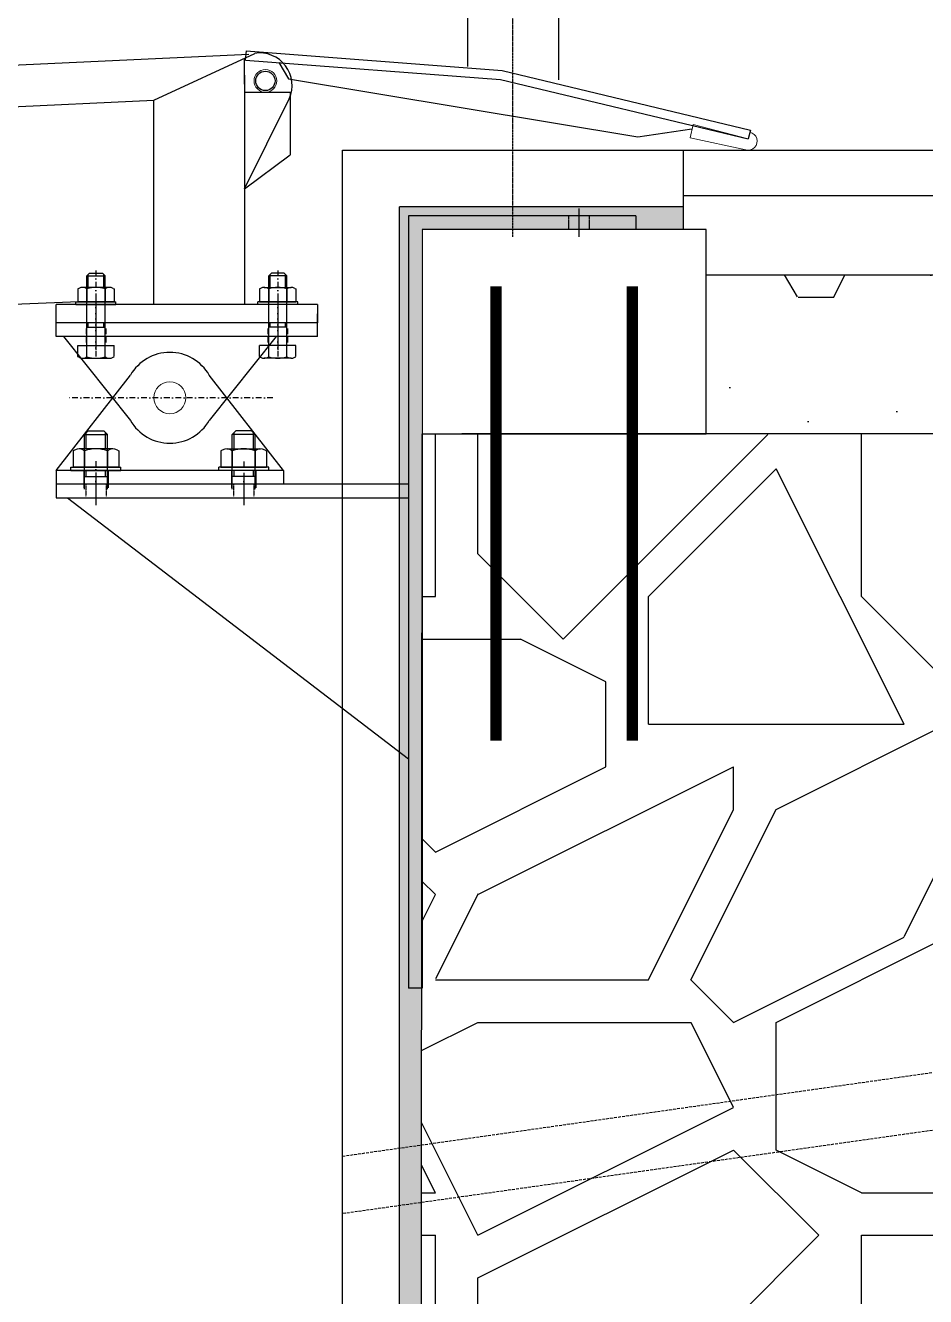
# Model space of a CAD drawing. Extents: x 1332 to 175445, y 256143 to 386027.
# Drawn here: x 158224 to 159016, y 381790 to 382909 of the extents above; entities that cross this region are included whole.
import ezdxf

# ---------------------------------------------------------------- set-up
doc = ezdxf.new("R2010")
doc.units = 0
doc.header["$LTSCALE"] = 10
doc.header["$MEASUREMENT"] = 0
for name, pattern in [('ACAD_ISO02W100', [15, 12, -3]), ('DASH', [0.35, 0.25, -0.1]), ('DASHDOT', [1, 0.5, -0.25, 0, -0.25]), ('DASHED', [0.75, 0.5, -0.25]), ('DOTE', [2.4200000000000004, 2, -0.2, 0.02, -0.2])]:
    doc.linetypes.add(name, pattern=pattern)
for name, color, linetype in [('-HD-轮廓线', 4, 'Continuous'), ('00-Palm-道路中线', 1, 'DOTE'), ('00-Ped..Face', 4, 'Continuous'), ('00-Ped..Section', 5, 'Continuous'), ('00-园建', 4, 'Continuous'), ('00-填充', 8, 'Continuous'), ('00-结构边线', 5, 'Continuous'), ('4', 4, 'Continuous'), ('S-4-铺装填充', 8, 'Continuous'), ('地板', 15, 'Continuous')]:
    doc.layers.add(name, color=color, linetype=linetype)
doc.layers.add('方通', color=4, linetype='Continuous', lineweight=30)
doc.layers.add('标注', color=3, linetype='Continuous', lineweight=13)
pattern_1 = [(0, (23662.74723158083, 15439.8653619026), (300, 600), [0, -600]), (0, (23311.74723158083, 15358.8653619026), (300, 600), [0, -600]), (0, (23506.74723158083, 15352.8653619026), (300, 600), [0, -600]), (0, (23719.74723158083, 15529.8653619026), (300, 600), [0, -600]), (0, (23470.74723158083, 15322.8653619026), (300, 600), [0, -600]), (0, (23779.74723158083, 15907.8653619026), (300, 600), [0, -600]), (0, (23596.74723158083, 15859.8653619026), (300, 600), [0, -600]), (0, (23692.74723158083, 15784.8653619026), (300, 600), [0, -600]), (0, (23203.74723158083, 15772.8653619026), (300, 600), [0, -600]), (0, (23497.74723158083, 15745.8653619026), (300, 600), [0, -600]), (0, (23383.74723158083, 15592.8653619026), (300, 600), [0, -600]), (0, (23389.74723158083, 15367.8653619026), (300, 600), [0, -600]), (0, (23614.74723158083, 15343.8653619026), (300, 600), [0, -600]), (0, (23779.74723158083, 15607.8653619026), (300, 600), [0, -600]), (0, (23218.74723158083, 15514.8653619026), (300, 600), [0, -600]), (0, (23269.74723158083, 15616.8653619026), (300, 600), [0, -600]), (0, (23503.74723158083, 15574.8653619026), (300, 600), [0, -600]), (0, (23419.74723158083, 15487.8653619026), (300, 600), [0, -600]), (0, (23371.74723158083, 15685.8653619026), (300, 600), [0, -600]), (0, (23446.74723158083, 15910.8653619026), (300, 600), [0, -600]), (0, (23242.74723158083, 15388.8653619026), (300, 600), [0, -600]), (0, (23572.74723158083, 15787.8653619026), (300, 600), [0, -600]), (0, (23293.74723158083, 15796.8653619026), (300, 600), [0, -600]), (0, (23245.74723158083, 15874.8653619026), (300, 600), [0, -600]), (130.601294, (23742.89008958083, 15720.0082179026), (-1499.999983430985, 1800.000007869767), [26.341554, -11037.111]), (18.4349488, (23700.03294758083, 15731.4367899026), (1499.99999446807, 599.9999955732223), [27.10524, -3767.6279]), (90, (23700.03294758083, 15705.7225059026), (300.0000000000001, 600), [25.714284, -1174.28565]), (161.565051, (23725.74723158083, 15697.1510739026), (-1500.000007552608, 599.9999552724113), [27.10524, -3767.6279]), (53.1301023, (23725.74723158083, 15697.1510739026), (300.0000005671201, 599.9999997164399), [28.57143, -2971.4285]), (135, (23748.60437558084, 15391.4368419026), (-300.0000362661431, 599.9999593952012), [24.24366, -1672.8126]), (45, (23714.31865958083, 15391.4368419026), (299.999998082377, 599.9999975789675), [24.24366, -1672.8126]), (135, (23731.46151758083, 15374.2939419026), (-300.0000362661431, 599.9999593952012), [24.24366, -1672.8126]), (45, (23731.46151758083, 15374.2939419026), (299.999998082377, 599.9999975789675), [24.24366, -1672.8126]), (116.565051, (23460.03297158083, 15794.2939359026), (-5.219298673253547e-05, 1199.999967353521), [31.94382599999999, -638.8765]), (180, (23445.74727158083, 15822.8653599026), (-299.9999999999999, 600), [34.285716, -565.71425]), (63.43494880000001, (23397.17583158083, 15794.2939359026), (2.716145353076627e-06, 1199.999994186336), [31.943826, -638.8765000000001]), (116.565051, (23411.46153158083, 15765.7225059026), (-5.219298673253547e-05, 1199.999967353521), [31.94382599999999, -638.8765]), (0, (23411.46153158083, 15765.7225059026), (300, 600), [34.285716, -565.71425]), (63.43494880000001, (23445.74727158083, 15765.7225059026), (2.716145353076627e-06, 1199.999994186336), [31.943826, -638.8765000000001]), (107.102728, (23685.74722958083, 15591.4368219026), (-899.9999655924546, 3000.000004840143), [38.861346, -16282.9025]), (143.972626, (23674.31865758083, 15628.5796479026), (-5699.99992773809, 4199.999995246334), [38.861346, -8122.02]), (180, (23642.89008758083, 15651.4367919026), (-299.9999999999999, 600), [37.142856, -562.8571]), (36.02737329999999, (23574.31866158083, 15628.5796479026), (5699.999957876589, 4199.999954722195), [38.861346, -8122.02]), (71.5650511, (23562.89008958083, 15594.2939619026), (900.0000046203285, 2999.99999483479), [36.140316, -3758.5928]), (107.102728, (23574.31866158083, 15557.1510819026), (-899.9999655924546, 3000.000004840143), [38.861346, -16282.9025]), (143.972626, (23605.74723158083, 15534.2939619026), (-5699.99992773809, 4199.999995246334), [38.861346, -8122.02]), (0, (23605.74723158083, 15534.2939619026), (300, 600), [37.142856, -562.8571]), (36.02737329999999, (23642.89008758083, 15534.2939619026), (5699.999957876589, 4199.999954722195), [38.861346, -8122.02]), (71.5650511, (23674.31865758083, 15557.1510819026), (900.0000046203285, 2999.99999483479), [36.140316, -3758.5928]), (150.255118, (23691.46151558084, 15871.4367879026), (-900.0000021301363, 599.9999925650195), [23.03502, -4814.319600000001]), (90, (23671.46151758083, 15860.0082219026), (300.0000000000001, 600), [22.857144, -1177.14275]), (29.7448813, (23671.46151758083, 15860.0082219026), (900.0000005300184, 599.9999971978212), [23.03502, -4814.319600000001]), (116.565051, (23551.46151758083, 15445.7225019026), (-5.219298673253547e-05, 1199.999967353521), [31.94382599999999, -638.8765]), (168.690067, (23537.17580558084, 15474.2939619026), (-2700.000002003099, 599.9999849441089), [29.137254, -6089.685500000001]), (41.18592510000001, (23485.74723158083, 15460.0082619026), (7499.999954558658, 6599.999942288418), [30.371844, -12725.802]), (90, (23485.74723158083, 15431.4368019026), (300.0000000000001, 600), [28.57143, -1171.4285]), (138.814074, (23508.60437558084, 15411.4368219026), (-7499.999866690215, 6600.000042036299), [30.371844, -12725.802]), (16.6992442, (23508.60437558084, 15411.4368219026), (9899.99992551639, 2999.999968578065), [29.82945, -12498.5375]), (60.9453959, (23537.17580558084, 15420.0082419026), (299.9999992038756, 599.9999946927048), [29.416086, -12325.3395]), (109.983106, (23300.03295158083, 15697.1510739026), (-1500.00000564993, 4199.999988885022), [33.44200199999998, -14012.19749999999]), (155.556045, (23288.60439158083, 15728.5796499026), (-3900.000014866057, 1799.999962602966), [34.522986, -14465.1315]), (24.4439547, (23225.74725158083, 15728.5796499026), (3900.000001945477, 1799.999991342401), [34.522986, -14465.1315]), (70.01689340000001, (23214.31869158083, 15697.1510739026), (1500.000004522143, 4199.999989580724), [33.442002, -14012.1975]), (109.983106, (23225.74725158083, 15665.7225039026), (-1500.00000564993, 4199.999988885022), [33.44200199999998, -14012.19749999999]), (160.016893, (23257.17585158083, 15654.2939319026), (-1500.00000088163, 599.9999726666744), [33.442002, -6989.377500000001]), (19.9831065, (23257.17585158083, 15654.2939319026), (1499.999991764409, 599.9999990480279), [33.442002, -6989.377500000001]), (70.01689340000001, (23288.60439158083, 15665.7225039026), (1500.000004522143, 4199.999989580724), [33.442002, -14012.1975]), (122.005383, (23522.89008758083, 15642.8653599026), (-300.00004026147, 599.9999693707862), [26.954232, -5633.434]), (18.4349488, (23482.89009158083, 15657.1510779026), (1499.99999446807, 599.9999955732223), [27.10524, -3767.6279]), (90, (23482.89009158083, 15631.4367879026), (300.0000000000001, 600), [25.714284, -1174.28565]), (161.565051, (23508.60437558084, 15622.8653619026), (-1500.000007552608, 599.9999552724113), [27.10524, -3767.6279]), (54.46232220000002, (23508.60437558084, 15622.8653619026), (2099.999996957259, 2999.999995506066), [24.57807, -10298.2115]), (116.565051, (23348.60439158083, 15497.1510819026), (-5.219298673253547e-05, 1199.999967353521), [31.94382599999999, -638.8765]), (180, (23334.31869158083, 15525.7225419026), (-299.9999999999999, 600), [31.42857, -568.5714]), (59.0362434, (23285.74725158083, 15497.1510819026), (300.0000009765315, 599.9999970877775), [33.31972799999998, -6963.821999999997]), (120.963756, (23302.89009158083, 15468.5796819026), (-300.0000409979644, 599.9999724465997), [33.319728, -6963.821999999999]), (0, (23302.89009158083, 15468.5796819026), (300, 600), [31.42857, -568.5714]), (63.43494880000001, (23334.31869158083, 15468.5796819026), (2.716145353076627e-06, 1199.999994186336), [31.943826, -638.8765000000001])]

# ---------------------------------------------------------------- blocks, each defined once
blk = doc.blocks.new('A$C3960464F')
for p, q in [((0.0003949803067371249, 84.99992641360586), (40.00039498030674, 84.99992641363497)), ((0.0003949803067371249, 84.99992641360586), (0.0003949804231524467, -7.358637230936438e-05)), ((40.00039498030674, 84.99992641362769), (40.00039498030674, 29.99992641362769)), ((0.0003949804231524467, -7.358637230936438e-05), (40.00039498030674, 29.99992641362769))]:
    blk.add_line(p, q)
blk = doc.blocks.new('A$C04D57DD6')
at = {"layer": '标注'}
blk.add_lwpolyline([(500.0003321790136, 0.0265109949541511), (0.0003321785479784012, 0.02651099659851752), (0.0003321799449622631, 117.4868957408326), (500.0003321794793, 100.0265109949396), (502.0943019813858, 159.9899606161198)], dxfattribs=at)
blk.add_arc((502.2946595543763, 79.99190771631402), 79.99830380025122, 268.3565488638886, 90.14349873591266, dxfattribs=at)

msp = doc.modelspace()

# ---------------------------------------------------------------- hatches: boundary and pattern name
at = {"layer": '00-填充'}
h = msp.add_hatch(dxfattribs=at)
h.set_pattern_fill('AR-SAND', color=256, scale=10, style=0)
h.set_pattern_definition([(37.50000000000001, (49183.28062398767, 381149.2617618467), (-0.8000156479920251, 24.47066186646712), [0, -19.304, 0, -21.59, 0, -20.6375]), (7.499999999999999, (49183.28062398767, 381149.2617618467), (22.47616415690013, 35.84125502841771), [0, -10.414, 0, -17.399, 0, -6.6675]), (327.5, (49167.65962560511, 381149.2617618467), (39.5496185120729, 0.071859233927285), [0, -6.35, 0, -22.86, 0, -29.845]), (317.5, (49167.65962560511, 381149.2617618467), (38.17782262361487, 11.14646616286081), [0, -3.175, 0, -14.986, 0, -17.145])])
h.paths.add_polyline_path([(158803.280641633, 382749.2750119593), (158803.2806454477, 382729.2750114824), (158572.3056202707, 382729.2750119593), (158572.3056202707, 381149.2617618467), (158553.2806454477, 381149.2750117208), (158553.280641633, 382749.2750119593)])
h = msp.add_hatch(dxfattribs=at)
h.set_pattern_fill('毛石砌体', color=256, scale=50, style=0)
h.set_pattern_definition([(0, (159521.9041535096, 380793.1179336339), (750, 750), [225, -525]), (0, (159971.9041535096, 380868.1179336339), (750, 750), [187.5, -562.5]), (0, (159934.4041535096, 380905.6179336339), (750, 750), [150, -600]), (0, (159709.4041535096, 381093.1179336339), (750, 750), [112.5, -112.5, 150, -375]), (0, (159709.4041535096, 381130.6179336339), (750, 750), [150, -37.5, 187.5, -375]), (0, (159371.9041535096, 381280.6179336339), (750, 750), [187.5, -562.5]), (0, (160084.4041535096, 381318.1179336339), (750, 750), [187.5, -562.5]), (90, (159371.9041535096, 380943.1179336339), (-749.9999999999999, 750.0000000000001), [112.5, -637.5]), (90, (159484.4041535096, 381505.6179336339), (-749.9999999999999, 750.0000000000001), [75, -675]), (90, (159521.9041535096, 380793.1179336339), (-749.9999999999999, 750.0000000000001), [112.5, -637.5]), (90, (159596.9041535096, 381468.1179336339), (-749.9999999999999, 750.0000000000001), [37.5, -712.5]), (90, (159634.4041535096, 381168.1179336339), (-749.9999999999999, 750.0000000000001), [112.5, -637.5]), (90, (159709.4041535096, 380905.6179336339), (-749.9999999999999, 750.0000000000001), [187.5, -562.5]), (90, (159784.4041535096, 381430.6179336339), (-749.9999999999999, 750.0000000000001), [112.5, -637.5]), (90, (159859.4041535096, 381130.6179336339), (-749.9999999999999, 750.0000000000001), [150, -600]), (90, (159896.9041535096, 381130.6179336339), (-749.9999999999999, 750.0000000000001), [150, -600]), (90, (159971.9041535096, 380793.1179336339), (-749.9999999999999, 750.0000000000001), [75, -675]), (90, (160084.4041535096, 380905.6179336339), (-749.9999999999999, 750.0000000000001), [187.5, -562.5]), (45, (159446.9041535096, 380868.1179336339), (4.440892098500626e-14, 749.9999987414762), [318.198, -742.46215]), (45, (159521.9041535096, 380905.6179336339), (4.440892098500626e-14, 749.9999987414762), [159.099, -901.56115]), (45, (159859.4041535096, 381318.1179336339), (4.440892098500626e-14, 749.9999987414762), [212.132025, -848.5281]), (45, (159859.4041535096, 381355.6179336339), (4.440892098500626e-14, 749.9999987414762), [159.099, -901.56115]), (135, (159596.9041535096, 381280.6179336339), (-749.9999987414762, 4.440892098500626e-14), [53.03325, -1007.6269]), (135, (159446.9041535096, 380868.1179336339), (-749.9999987414762, 4.440892098500626e-14), [106.06575, -954.5944000000001]), (135, (159671.9041535096, 381093.1179336339), (-749.9999987414762, 4.440892098500626e-14), [106.06575, -954.5944000000001]), (135, (159859.4041535096, 381280.6179336339), (-749.9999987414762, 4.440892098500626e-14), [106.06575, -954.5944000000001]), (135, (160084.4041535096, 381430.6179336339), (-749.9999987414762, 4.440892098500626e-14), [159.099, -901.56115]), (135, (160084.4041535096, 381393.1179336339), (-749.9999987414762, 4.440892098500626e-14), [106.06575, -954.5944000000001]), (135, (160046.9041535096, 381468.1179336339), (-749.9999987414762, 4.440892098500626e-14), [106.06575, -954.5944000000001]), (135, (159821.9041535096, 380793.1179336339), (-749.9999987414762, 4.440892098500626e-14), [159.099, -901.56115]), (26.56505119999999, (160046.9041535096, 381243.1179336339), (749.9999963664601, 3.00048386137064e-07), [83.85, -1593.20095]), (26.56505119999999, (159859.4041535096, 381055.6179336339), (749.9999963664601, 3.00048386137064e-07), [83.85, -1593.20095]), (26.56505119999999, (159596.9041535096, 381280.6179336339), (749.9999963664601, 3.00048386137064e-07), [167.7, -1509.35095]), (26.56505119999999, (159634.4041535096, 381468.1179336339), (749.9999963664601, 3.00048386137064e-07), [167.7, -1509.35095]), (26.56505119999999, (159634.4041535096, 381280.6179336339), (749.9999963664601, 3.00048386137064e-07), [167.7, -1509.35095]), (26.56505119999999, (160084.4041535096, 381430.6179336339), (749.9999963664601, 3.00048386137064e-07), [167.7, -1509.35095]), (26.56505119999999, (159371.9041535096, 381055.6179336339), (749.9999963664601, 3.00048386137064e-07), [251.5575, -1425.49345]), (26.56505119999999, (159371.9041535096, 381093.1179336339), (749.9999963664601, 3.00048386137064e-07), [251.5575, -1425.49345]), (26.56505119999999, (159371.9041535096, 381393.1179336339), (749.9999963664601, 3.00048386137064e-07), [251.5575, -1425.49345]), (63.43494882, (159746.9041535096, 381355.6179336339), (0.0803227305041343, 750.1606451050518), [83.84999999999997, -1593.2]), (63.43494882, (160084.4041535096, 381318.1179336339), (0.0803227305041343, 750.1606451050518), [83.84999999999997, -1006.1, 167.6999999999999, -419.2499999999999]), (63.43494882, (160009.4041535096, 381243.1179336339), (-1.303391794493791e-06, 749.9999970372804), [167.6999999999999, -1509.35095]), (63.43494882, (159559.4041535096, 381318.1179336339), (-1.303391794493791e-06, 749.9999970372804), [167.6999999999999, -1509.35095]), (63.43494882, (159521.9041535096, 381318.1179336339), (-1.303391794493791e-06, 749.9999970372804), [167.6999999999999, -1509.35095]), (63.43494882, (159784.4041535096, 381393.1179336339), (-1.303391794493791e-06, 749.9999970372804), [251.5574999999999, -1425.49345]), (116.5650512, (159596.9041535096, 381205.6179336339), (-3.000486081816689e-07, 749.9999963664601), [83.84999999999997, -1593.200949999999]), (116.5650512, (160084.4041535096, 381130.6179336339), (-3.000486081816689e-07, 749.9999963664601), [83.84999999999997, -1593.200949999999]), (116.5650512, (159934.4041535096, 380905.6179336339), (-3.000486081816689e-07, 749.9999963664601), [167.6999999999999, -1509.35095]), (116.5650512, (159896.9041535096, 380943.1179336339), (-3.000486081816689e-07, 749.9999963664601), [167.6999999999999, -1509.35095]), (116.5650512, (159971.9041535096, 381468.1179336339), (-3.000486081816689e-07, 749.9999963664601), [167.6999999999999, -1509.35095]), (116.5650512, (159371.9041535096, 381093.1179336339), (-3.000486081816689e-07, 749.9999963664601), [167.6999999999999, -1509.35095]), (116.5650512, (159746.9041535096, 380793.1179336339), (-3.000486081816689e-07, 749.9999963664601), [251.5574999999999, -1425.49345]), (153.43494882, (160009.4041535096, 381243.1179336339), (-749.9999970372805, -1.303391572449186e-06), [167.7, -1509.35095]), (153.43494882, (160046.9041535096, 381205.6179336339), (-749.9999970372805, -1.303391572449186e-06), [167.7, -1509.35095]), (153.43494882, (159484.4041535096, 380830.6179336339), (-749.9999970372805, -1.303391572449186e-06), [83.85, -1593.20095]), (153.43494882, (159709.4041535096, 381130.6179336339), (-749.9999970372805, -1.303391572449186e-06), [83.85, -1593.20095]), (153.43494882, (159859.4041535096, 381355.6179336339), (-749.9999970372805, -1.303391572449186e-06), [83.85, -1593.20095])])
h.paths.add_polyline_path([(158272.3056202707, 380941.1740500357), (158272.3056240854, 381149.2750117208), (158572.3056279001, 381149.2750117208), (158573.280641633, 382549.2750117208), (159058.4336071786, 382548.6351186659), (159402.530313569, 380828.1515800382)])
at = {"layer": 'S-4-铺装填充'}
h = msp.add_hatch(dxfattribs=at)
h.set_pattern_fill('加气混凝土', color=256, scale=50, style=0)
h.set_pattern_definition(pattern_1)
h.paths.add_polyline_path([(158823.280641633, 382549.2750117208), (158823.280641633, 382689.2750117211), (159779.591654931, 382689.2750117211), (159779.591654931, 382489.2750117211), (159070.3056278767, 382489.2750117211), (159058.3056279001, 382549.2750117208)])
h = msp.add_hatch(dxfattribs=at)
h.set_pattern_fill('加气混凝土', color=256, scale=50, style=0)
h.set_pattern_definition(pattern_1)
h.paths.add_polyline_path([(158823.280641633, 382549.2750117208), (158823.280641633, 382689.2750117211), (162999.9626886079, 382689.2750117212), (162999.9626886079, 382489.2750117212), (159070.3056278767, 382489.2750117211), (159058.3056279001, 382549.2750117208)])

# ---------------------------------------------------------------- linework, layer by layer
at = {"layer": '-HD-轮廓线'}
for points in [[(158503.280641633, 381150.2737643148), (158503.280641633, 382799.2750117208), (162999.9626886079, 382799.2750117208)], [(158553.280641633, 381150.2737643148), (158553.280641633, 382749.2750117208)]]:
    msp.add_lwpolyline(points, dxfattribs=at)
for p, q in [((158337.1145310781, 382843.1127693641), (158426.08526677, 382884.3967889246)), ((158337.0806416328, 382663.1460534157), (158337.1145310781, 382843.1127693641)), ((158417.0802466522, 382765.1720322806), (158456.2792990182, 382844.4925486167)), ((158761.2806416414, 382741.2750117208), (158561.280641633, 382741.2750117208)), ((158561.280641633, 382741.2750117208), (158561.2806416329, 382061.2750117208)), ((158761.2806416414, 382741.2750117208), (158761.2806416414, 382729.2750117208)), ((158761.2806416414, 382729.2750117208), (158573.280641633, 382729.2750117208)), ((158573.280641633, 382729.2750117208), (158573.280641633, 382061.2750117208)), ((158481.2806416325, 382663.1460534157), (158251.2806416324, 382663.1460534157)), ((158561.280641633, 382505.1460534161), (158251.280641631, 382505.1460534161)), ((158251.280641631, 382505.1460534161), (158251.280641631, 382493.1460534157)), ((158251.280641631, 382493.1460534157), (158561.280641633, 382493.1460534157)), ((158261.2806416313, 382493.1460534157), (158561.2806416329, 382263.1460534157)), ((158573.280641633, 382061.2750117208), (158561.2806416329, 382061.2750117208))]:
    msp.add_line(p, q)
at = {"color": 1, "linetype": 'DASHED', "ltscale": 0.005}
for p, q in [((158702.2806416412, 382741.2750117208), (158702.2806416411, 382729.2750117208)), ((158702.2806416412, 382741.2750117208), (158702.2806416411, 382729.2750117208)), ((158720.2806416416, 382741.2750117208), (158720.2806416416, 382729.2750117208)), ((158720.2806416416, 382741.2750117208), (158720.2806416416, 382729.2750117208)), ((158277.2806416316, 382505.1460534161), (158277.2806416316, 382494.1460534164)), ((158277.2806416316, 382505.1460534161), (158277.2806416316, 382494.1460534164)), ((158295.280641632, 382505.1460534161), (158295.280641632, 382494.1460534164)), ((158295.280641632, 382505.1460534161), (158295.280641632, 382494.1460534164)), ((158407.2806416344, 382505.1460534161), (158407.2806416344, 382494.1460534164)), ((158407.2806416344, 382505.1460534161), (158407.2806416344, 382494.1460534164)), ((158425.2806416348, 382505.1460534161), (158425.2806416348, 382494.1460534164)), ((158425.2806416348, 382505.1460534161), (158425.2806416348, 382494.1460534164))]:
    msp.add_line(p, q, dxfattribs=at)
at = {"color": 1, "linetype": 'DASHDOT', "ltscale": 5}
for p, q in [((158711.2806416414, 382747.725121423), (158711.2806416414, 382722.0750117203)), ((158711.2806416414, 382747.725121423), (158711.2806416414, 382722.0750117203)), ((158286.2806416318, 382511.5961631182), (158286.2806416318, 382485.9460534155)), ((158286.2806416318, 382511.5961631182), (158286.2806416318, 382485.9460534155)), ((158416.2806416346, 382511.5961631182), (158416.2806416346, 382485.9460534155)), ((158416.2806416346, 382511.5961631182), (158416.2806416346, 382485.9460534155))]:
    msp.add_line(p, q, dxfattribs=at)
at = {"color": 1, "linetype": 'DASHDOT'}
for p, q in [((158286.2806416372, 382693.2462728176), (158286.2806416336, 382615.946053414)), ((158446.2806416277, 382693.2462728176), (158446.2806416313, 382615.946053414)), ((158286.280641636, 382668.1414316327), (158286.2806416342, 382623.4913219311)), ((158446.280641629, 382668.1414316327), (158446.2806416307, 382623.4913219311)), ((158442.0425389171, 382581.1460534149), (158260.5187443515, 382581.1460534147)), ((158286.2806416343, 382525.3660794661), (158286.2806416343, 382499.0320276474)), ((158286.2806416343, 382525.0294873175), (158286.2806416343, 382500.3785798709)), ((158416.2806416346, 382525.0294873175), (158416.2806416346, 382500.3785798709))]:
    msp.add_line(p, q, dxfattribs=at)
at = {"color": 2}
for p, q in [((158278.280641636, 382688.5516484809), (158280.6806416346, 382690.9516484811)), ((158278.280641636, 382665.5460534147), (158278.280641636, 382688.5516484809)), ((158278.280641636, 382688.5516484809), (158294.2806416342, 382688.5516484809)), ((158280.6806416346, 382690.9516484811), (158291.8806416337, 382690.9516484811)), ((158294.2806416342, 382688.5516484809), (158291.8806416337, 382690.9516484811)), ((158294.2806416363, 382665.5460534147), (158294.2806416342, 382688.5516484809)), ((158438.2806416307, 382688.5516484809), (158440.6806416312, 382690.9516484811)), ((158438.2806416286, 382665.5460534147), (158438.2806416307, 382688.5516484809)), ((158454.280641629, 382688.5516484809), (158438.2806416307, 382688.5516484809)), ((158451.8806416304, 382690.9516484811), (158440.6806416312, 382690.9516484811)), ((158454.280641629, 382688.5516484809), (158451.8806416304, 382690.9516484811)), ((158454.280641629, 382665.5460534147), (158454.280641629, 382688.5516484809)), ((158271.1927568932, 382677.5000804031), (158270.2806416363, 382676.9734704127)), ((158270.2806416363, 382676.9734704127), (158270.2806416342, 382665.5460534145)), ((158298.2113121136, 382678.3460534149), (158274.3499711549, 382678.3460534147)), ((158278.280641636, 382676.9734704129), (158278.280641636, 382665.5460534147)), ((158294.2806416363, 382676.9734704129), (158294.2806416363, 382665.5460534147)), ((158301.368526375, 382677.5000804031), (158302.280641636, 382676.9734704131)), ((158302.280641636, 382676.9734704131), (158302.2806416342, 382665.5460534149)), ((158431.1927568899, 382677.5000804031), (158430.280641629, 382676.9734704131)), ((158430.280641629, 382676.9734704131), (158430.2806416307, 382665.5460534149)), ((158434.3499711513, 382678.3460534149), (158458.21131211, 382678.3460534147)), ((158438.2806416286, 382676.9734704129), (158438.2806416286, 382665.5460534147)), ((158454.280641629, 382676.9734704129), (158454.280641629, 382665.5460534147)), ((158461.3685263717, 382677.5000804031), (158462.2806416286, 382676.9734704127)), ((158462.2806416286, 382676.9734704127), (158462.2806416307, 382665.5460534145)), ((158268.6806416346, 382665.5460534149), (158303.8806416341, 382665.5460534149)), ((158268.6806416346, 382663.1460534146), (158268.6806416346, 382665.5460534149)), ((158268.6806416346, 382663.1460534146), (158303.8806416341, 382663.1460534149)), ((158302.2806416342, 382665.5460534149), (158270.2806416342, 382665.5460534145)), ((158278.2806416324, 382627.1460534146), (158278.280641636, 382666.951648481)), ((158294.2806416342, 382627.1460534147), (158294.2806416342, 382666.9516484811)), ((158303.8806416341, 382663.1460534149), (158303.8806416341, 382665.5460534149)), ((158463.8806416304, 382665.5460534149), (158428.6806416309, 382665.5460534149)), ((158428.6806416309, 382663.1460534149), (158428.6806416309, 382665.5460534149)), ((158463.8806416304, 382663.1460534146), (158428.6806416309, 382663.1460534149)), ((158430.2806416307, 382665.5460534149), (158462.2806416307, 382665.5460534145)), ((158438.2806416307, 382627.1460534147), (158438.2806416307, 382666.9516484811)), ((158454.2806416326, 382627.1460534146), (158454.280641629, 382666.951648481)), ((158463.8806416304, 382663.1460534146), (158463.8806416304, 382665.5460534149)), ((158278.2806416324, 382643.4043363121), (158278.2806416324, 382647.5987412459)), ((158278.2806416324, 382642.2654079127), (158278.2806416324, 382647.5987412459)), ((158294.2806416324, 382643.4043363123), (158294.2806416342, 382647.5987412462)), ((158294.2806416342, 382642.2654079127), (158294.2806416342, 382647.5987412462)), ((158438.2806416326, 382643.4043363123), (158438.2806416307, 382647.5987412462)), ((158438.2806416307, 382642.2654079127), (158438.2806416307, 382647.5987412462)), ((158454.2806416326, 382643.4043363121), (158454.2806416326, 382647.5987412459)), ((158454.2806416326, 382642.2654079127), (158454.2806416326, 382647.5987412459)), ((158278.2806416324, 382643.4043363121), (158294.2806416324, 382643.4043363123)), ((158454.2806416326, 382643.4043363121), (158438.2806416326, 382643.4043363123)), ((158270.2806416324, 382627.1460534146), (158302.2806416342, 382627.1460534146)), ((158270.2806416342, 382617.4321732457), (158270.2806416324, 382627.1460534146)), ((158278.2806416342, 382617.3186364166), (158278.2806416324, 382627.1460534146)), ((158294.2806416324, 382617.3186364166), (158294.2806416342, 382627.1460534147)), ((158302.2806416342, 382617.4321732459), (158302.2806416342, 382627.1460534146)), ((158462.2806416326, 382627.1460534146), (158430.2806416307, 382627.1460534146)), ((158430.2806416307, 382617.4321732459), (158430.2806416307, 382627.1460534146)), ((158438.2806416326, 382617.3186364166), (158438.2806416307, 382627.1460534147)), ((158454.2806416307, 382617.3186364166), (158454.2806416326, 382627.1460534146)), ((158462.2806416307, 382617.4321732457), (158462.2806416326, 382627.1460534146)), ((158271.1927568896, 382616.7920264262), (158270.255240798, 382617.3333015953)), ((158274.3499711513, 382615.9460534145), (158298.2113121116, 382615.9460534147)), ((158301.3685263731, 382616.7920264264), (158302.3060424664, 382617.3333015959)), ((158431.1927568918, 382616.7920264264), (158430.2552407985, 382617.3333015959)), ((158458.2113121136, 382615.9460534145), (158434.3499711534, 382615.9460534147)), ((158461.3685263754, 382616.7920264262), (158462.306042467, 382617.3333015953)), ((158276.2806416343, 382548.9030472477), (158279.2806416343, 382551.9030472478)), ((158276.2806416343, 382548.9030472477), (158296.2806416343, 382548.9030472478)), ((158276.2806416343, 382520.1460534149), (158276.2806416343, 382548.9030472477)), ((158279.2806416343, 382551.9030472478), (158293.2806416343, 382551.9030472477)), ((158296.2806416343, 382548.9030472478), (158293.2806416343, 382551.9030472477)), ((158296.2806416343, 382520.1460534149), (158296.2806416343, 382548.9030472478)), ((158406.2806416343, 382548.9030472478), (158409.2806416343, 382551.9030472478)), ((158406.2806416343, 382520.1460534149), (158406.2806416343, 382548.9030472478)), ((158426.2806416343, 382548.9030472478), (158406.2806416343, 382548.9030472478)), ((158423.2806416325, 382551.9030472478), (158409.2806416343, 382551.9030472478)), ((158426.2806416343, 382548.9030472478), (158423.2806416325, 382551.9030472478)), ((158426.2806416343, 382520.1460534149), (158426.2806416343, 382548.9030472478)), ((158301.1939797331, 382536.1460534149), (158271.3673035358, 382536.1460534149)), ((158401.3673035338, 382536.146053415), (158431.1939797331, 382536.146053415)), ((158267.4207857067, 382535.0885871504), (158266.2806416346, 382534.4303246624)), ((158266.2806416346, 382534.4303246624), (158266.2806416346, 382520.146053415)), ((158276.2806416343, 382534.4303246624), (158276.2806416343, 382520.1460534149)), ((158276.2806416343, 382500.5801936255), (158276.2806416343, 382527.3371874584)), ((158296.2806416343, 382534.4303246625), (158296.2806416343, 382520.1460534149)), ((158296.2806416343, 382500.5801936255), (158296.2806416343, 382527.3371874584)), ((158305.14049756, 382535.0885871503), (158306.2806416343, 382534.4303246624)), ((158306.2806416343, 382534.4303246624), (158306.2806416343, 382520.1460534149)), ((158397.420785707, 382535.0885871503), (158396.2806416343, 382534.4303246624)), ((158396.2806416343, 382534.4303246624), (158396.2806416343, 382520.1460534149)), ((158406.2806416343, 382534.4303246624), (158406.2806416343, 382520.1460534149)), ((158406.2806416343, 382500.5801936256), (158406.2806416343, 382527.3371874584)), ((158426.2806416343, 382534.4303246624), (158426.2806416343, 382520.1460534149)), ((158426.2806416343, 382500.5801936256), (158426.2806416343, 382527.3371874584)), ((158435.1404975601, 382535.0885871504), (158436.2806416345, 382534.4303246624)), ((158436.2806416345, 382534.4303246624), (158436.2806416345, 382520.146053415)), ((158264.2806416343, 382517.146053415), (158264.2806416343, 382520.146053415)), ((158264.2806416343, 382520.146053415), (158308.2806416343, 382520.1460534149)), ((158264.2806416343, 382517.146053415), (158308.2806416343, 382517.1460534149)), ((158306.2806416343, 382520.1460534149), (158266.2806416346, 382520.146053415)), ((158276.2806416343, 382511.9030472477), (158276.2806416343, 382517.146053415)), ((158296.2806416343, 382511.9030472477), (158296.2806416343, 382517.1460534149)), ((158308.2806416343, 382517.1460534149), (158308.2806416343, 382520.1460534149)), ((158438.2806416325, 382520.146053415), (158394.2806416343, 382520.1460534149)), ((158394.2806416343, 382517.146053415), (158394.2806416343, 382520.1460534149)), ((158438.2806416325, 382517.146053415), (158394.2806416343, 382517.146053415)), ((158396.2806416343, 382520.1460534149), (158436.2806416345, 382520.146053415)), ((158406.2806416343, 382511.9030472478), (158406.2806416343, 382517.146053415)), ((158426.2806416343, 382511.9030472478), (158426.2806416343, 382517.146053415)), ((158438.2806416325, 382517.146053415), (158438.2806416325, 382520.146053415)), ((158276.2806416343, 382511.9030472477), (158296.2806416343, 382511.9030472477)), ((158426.2806416343, 382511.9030472478), (158406.2806416343, 382511.9030472478))]:
    msp.add_line(p, q, dxfattribs=at)
at = {"color": 1, "linetype": 'ACAD_ISO02W100'}
for p, q in [((158279.4806416352, 382678.3460534149), (158279.4806416352, 382689.7516484811)), ((158293.0806416348, 382678.3460534149), (158293.0806416348, 382689.7516484813)), ((158439.4806416301, 382678.3460534149), (158439.4806416301, 382689.7516484813)), ((158453.0806416297, 382678.3460534149), (158453.0806416297, 382689.7516484811)), ((158279.4806416336, 382643.4043363123), (158279.4806416316, 382647.5987412459)), ((158293.0806416331, 382643.4043363126), (158293.0806416315, 382647.5987412463)), ((158439.4806416318, 382643.4043363126), (158439.4806416335, 382647.5987412463)), ((158453.0806416314, 382643.4043363123), (158453.0806416333, 382647.5987412459)), ((158277.7806416343, 382536.146053415), (158277.7806416343, 382550.4030472477)), ((158294.7806416343, 382536.1460534149), (158294.7806416343, 382550.4030472478)), ((158407.7806416325, 382536.146053415), (158407.7806416325, 382550.4030472478)), ((158424.7806416343, 382536.146053415), (158424.7806416343, 382550.4030472478)), ((158277.7806416343, 382511.9030472477), (158277.7806416343, 382517.146053415)), ((158294.7806416343, 382511.9030472477), (158294.7806416343, 382517.1460534149)), ((158407.7806416325, 382511.9030472478), (158407.7806416325, 382517.146053415)), ((158424.7806416343, 382511.9030472478), (158424.7806416343, 382517.146053415))]:
    msp.add_line(p, q, dxfattribs=at)
at = {"color": 0, "linetype": 'ByBlock'}
for p, q in [((158251.2806416324, 382647.146053415), (158251.2806416324, 382663.1460534157)), ((158481.2806416325, 382663.1460534151), (158481.2806416325, 382647.1460534151))]:
    msp.add_line(p, q, dxfattribs=at)
at = {"color": 0}
for p, q in [((158251.2806416374, 382635.1460534146), (158251.2806416324, 382655.146053414)), ((158481.2806416371, 382635.1460534154), (158481.2806416325, 382655.1460534151)), ((158481.2806416325, 382647.1460534151), (158251.2806416324, 382647.146053414)), ((158481.2806416371, 382635.1460534154), (158251.2806416374, 382635.1460534146)), ((158251.2806416343, 382517.1460534148), (158251.2806416343, 382505.1460534148)), ((158451.2806416343, 382517.1460534149), (158251.2806416343, 382517.1460534148)), ((158451.2806416343, 382517.1460534149), (158451.2806416343, 382505.1460534149)), ((158451.2806416343, 382505.1460534149), (158251.2806416343, 382505.1460534148))]:
    msp.add_line(p, q, dxfattribs=at)
at = {"color": 1, "linetype": 'DASHED'}
for p, q in [((158277.6139749644, 382642.2654079127), (158277.6139749663, 382628.1320745794)), ((158294.9473082985, 382642.2654079129), (158294.9473082985, 382628.1320745791)), ((158437.6139749664, 382642.2654079129), (158437.6139749664, 382628.1320745791)), ((158454.9473083005, 382642.2654079127), (158454.9473082986, 382628.1320745794)), ((158275.4473083021, 382517.1460534149), (158275.4473083021, 382504.4793867482)), ((158275.4473083021, 382517.1460534148), (158275.4473083021, 382504.4793867481)), ((158275.4473083021, 382514.4793867483), (158275.4473083021, 382501.8127200815)), ((158297.1139749665, 382517.1460534149), (158297.1139749665, 382504.4793867482)), ((158297.1139749665, 382517.1460534148), (158297.1139749665, 382504.4793867482)), ((158297.1139749665, 382514.4793867483), (158297.1139749665, 382501.8127200815)), ((158405.4473083003, 382517.1460534149), (158405.4473083003, 382504.4793867482)), ((158405.4473083003, 382514.4793867483), (158405.4473083003, 382501.8127200817)), ((158427.1139749682, 382517.1460534149), (158427.1139749682, 382504.4793867482)), ((158427.1139749682, 382514.4793867483), (158427.1139749682, 382501.8127200817))]:
    msp.add_line(p, q, dxfattribs=at)
at = {"color": 4, "linetype": 'Continuous', "flags": 128}
msp.add_lwpolyline([(158803.2806416705, 382729.2750117208), (158803.2806416705, 382799.2750117208)], dxfattribs=at)
msp.add_circle((158435.377592543, 382860.1719586942), 8.5)
msp.add_arc((158430.4670449437, 382856.3368527159), 28.4, 335.351332074394, 98.8755028380303)
at = {"color": 2}
for centre, radius, start, end in [((158274.3499711549, 382672.0316248919), 6.314428522853003, 51.50178198599292, 119.9999999926288), ((158286.280641636, 382654.3460534147), 24.00000000001065, 70.52877932766668, 109.4712206791859), ((158298.2113121136, 382672.0316248921), 6.314428522852347, 59.99999999993874, 128.4982180045559), ((158434.3499711513, 382672.0316248921), 6.314428522852347, 51.50178199544411, 120.0000000000613), ((158446.280641629, 382654.3460534147), 24.00000000001065, 70.52877931340846, 109.4712206723333), ((158458.21131211, 382672.0316248919), 6.314428522853003, 59.9999999999421, 128.4982180066889), ((158274.349971153, 382622.2604819373), 6.314428522853215, 239.9999999999388, 308.4982180045559), ((158286.2806416324, 382639.9460534147), 24.00000000001065, 250.5287793276667, 289.4712206791859), ((158298.2113121116, 382622.2604819376), 6.314428522853215, 231.5017819859929, 299.9999999926288), ((158434.3499711534, 382622.2604819376), 6.314428522853215, 239.9999999999421, 308.4982180066889), ((158446.2806416326, 382639.9460534147), 24.00000000001065, 250.5287793134085, 289.4712206723333), ((158458.2113121119, 382622.2604819373), 6.314428522853215, 231.5017819954441, 300.0000000000612), ((158271.3673035358, 382528.2530177614), 7.893035653566254, 51.50178197769213, 120.0000000000613), ((158286.2806416343, 382506.1460534149), 30.00000000001332, 70.52877932766668, 109.4712206723333), ((158301.1939797331, 382528.2530177613), 7.893035653565433, 59.99999999993874, 128.4982180223079), ((158401.3673035338, 382528.2530177614), 7.893035653565433, 51.50178197769213, 120.0000000000613), ((158416.2806416346, 382506.146053415), 30.00000000001332, 70.52877932766668, 109.4712206723333), ((158431.1939797331, 382528.2530177614), 7.893035653566254, 59.99999999993874, 128.4982180223079)]:
    msp.add_arc(centre, radius, start, end, dxfattribs=at)
at = {"layer": '00-Palm-道路中线', "ltscale": 0.1}
msp.add_lwpolyline([(158653.2806422412, 382722.8599595666), (158653.2806422412, 384290.9369203088)], dxfattribs=at)
at = {"layer": '00-Ped..Face'}
msp.add_line((158803.280641633, 382759.2750117208), (162999.9626886079, 382759.2750117208), dxfattribs=at)
at = {"layer": '00-Ped..Section'}
msp.add_line((158823.280641633, 382689.2750117211), (162999.9626886079, 382689.2750117211), dxfattribs=at)
at = {"layer": '00-园建'}
for p, q in [((151221.4128042473, 382549.2750117208), (158420.7395215934, 382883.7879033317)), ((151222.8822373938, 382519.3110205609), (158337.0806416328, 382843.1109751491)), ((151230.2294031263, 382369.4910647616), (158278.280641636, 382666.1751489641))]:
    msp.add_line(p, q, dxfattribs=at)
for points in [[(158803.280641633, 382729.2750117208), (158803.280641633, 382799.2750117208)], [(158803.280641633, 382749.2750117208), (158553.280641633, 382749.2750117208)], [(158803.280641633, 382729.2750117208), (158573.280641633, 382729.2750117208)]]:
    msp.add_lwpolyline(points, dxfattribs=at)
at = {"layer": '00-园建', "color": 6, "const_width": 10}
for points in [[(158638.280641633, 382279.2750117208), (158638.280641633, 382679.2750117208)], [(158758.280641633, 382279.2750117208), (158758.280641633, 382679.2750117208)]]:
    msp.add_lwpolyline(points, dxfattribs=at)
at = {"layer": '00-园建', "linetype": 'DASH'}
for points in [[(159188.3695945531, 382010.3154569975), (158503.280641633, 381913.1066052603)], [(159195.68775319, 381960.5434889782), (158503.280641633, 381862.7027268723)]]:
    msp.add_lwpolyline(points, dxfattribs=at)
at = {"layer": '00-填充', "color": 8}
for p, q in [((158693.2806422412, 383996.9150583061), (158693.2806422412, 382861.1680560632)), ((158613.2806422413, 383963.8886380508), (158613.2806422412, 382872.8437293119))]:
    msp.add_line(p, q, dxfattribs=at)
at = {"layer": '00-结构边线'}
msp.add_lwpolyline([(158823.280641633, 382729.2750117208), (158573.280641633, 382729.2750117208), (158573.280641633, 382549.2750117208), (158823.280641633, 382549.2750117208)], close=True, dxfattribs=at)
for points in [[(158572.3056279001, 381149.2750117208), (158573.280641633, 382549.2750117208)], [(159058.3056279001, 382549.2750117208), (158608.3056279001, 382549.2750117208)]]:
    msp.add_lwpolyline(points, dxfattribs=at)
at = {"layer": '4', "color": 0, "linetype": 'ByBlock'}
for p, q in [((158257.6524333209, 382635.1460534146), (158316.564270708, 382561.2771432865)), ((158444.9088519683, 382635.1460534153), (158385.9968858313, 382561.2769218567)), ((158251.2806416343, 382517.1460534152), (158316.5642707068, 382601.014963541)), ((158451.2806416343, 382517.1460534146), (158385.9970748718, 382601.0148546692))]:
    msp.add_line(p, q, dxfattribs=at)
for start, end in [(29.7832352580295, 150.2165850743508), (209.7834149256493, 330.2167647419906)]:
    msp.add_arc((158351.2806416346, 382581.1460534148), 40.00000000002219, start, end, dxfattribs=at)
at = {"layer": '地板', "lineweight": -3}
msp.add_line((158417.0806416325, 382857.1981423277), (158417.0806416325, 382879.6981423277), dxfattribs=at)
at = {"layer": '方通', "lineweight": -3}
for p, q in [((158417.8321341417, 382878.5558347583), (158418.8342392964, 382886.4928231833)), ((158418.4359391656, 382886.5018824138), (158643.6704209558, 382869.3429718235)), ((158417.8282406275, 382878.5249969008), (158642.3536659277, 382861.4201039585)), ((158447.0691929914, 382876.2973500361), (158455.6246994419, 382862.0423562755)), ((158417.0806416326, 382865.1981423277), (158417.0806416326, 382663.1460534158)), ((158455.6246994419, 382862.0423562755), (158763.0518624698, 382810.9489555545)), ((158642.3536659277, 382861.4201039585), (158860.3418177988, 382809.0937032723)), ((158643.6704209558, 382869.3429718235), (158862.3469844561, 382816.8383341013)), ((158763.0518624698, 382810.9489555545), (158810.6064296519, 382817.8576877145)), ((158862.3469844561, 382816.8383341013), (158860.3418177992, 382809.0937032735))]:
    msp.add_line(p, q, dxfattribs=at)
at = {"layer": '标注'}
for centre, radius in [((158435.377592543, 382860.1719586942), 10), ((158351.2806416346, 382581.1460534148), 14)]:
    msp.add_circle(centre, radius, dxfattribs=at)

# ---------------------------------------------------------------- block references
at = {"linetype": 'ACAD_ISO02W100'}
msp.add_blockref('A$C3960464F', (158417.0802466522, 382765.1720322806), dxfattribs=at)
at = {"linetype": 'ACAD_ISO02W100', "xscale": 0.09999999997528998, "yscale": 0.09999999997528998, "zscale": 0.09999999997528998, "rotation": 347.4842675144123}
msp.add_blockref('A$C04D57DD6', (158809.3623070845, 382810.1641410106), dxfattribs=at)

doc.saveas('drawing.dxf')
